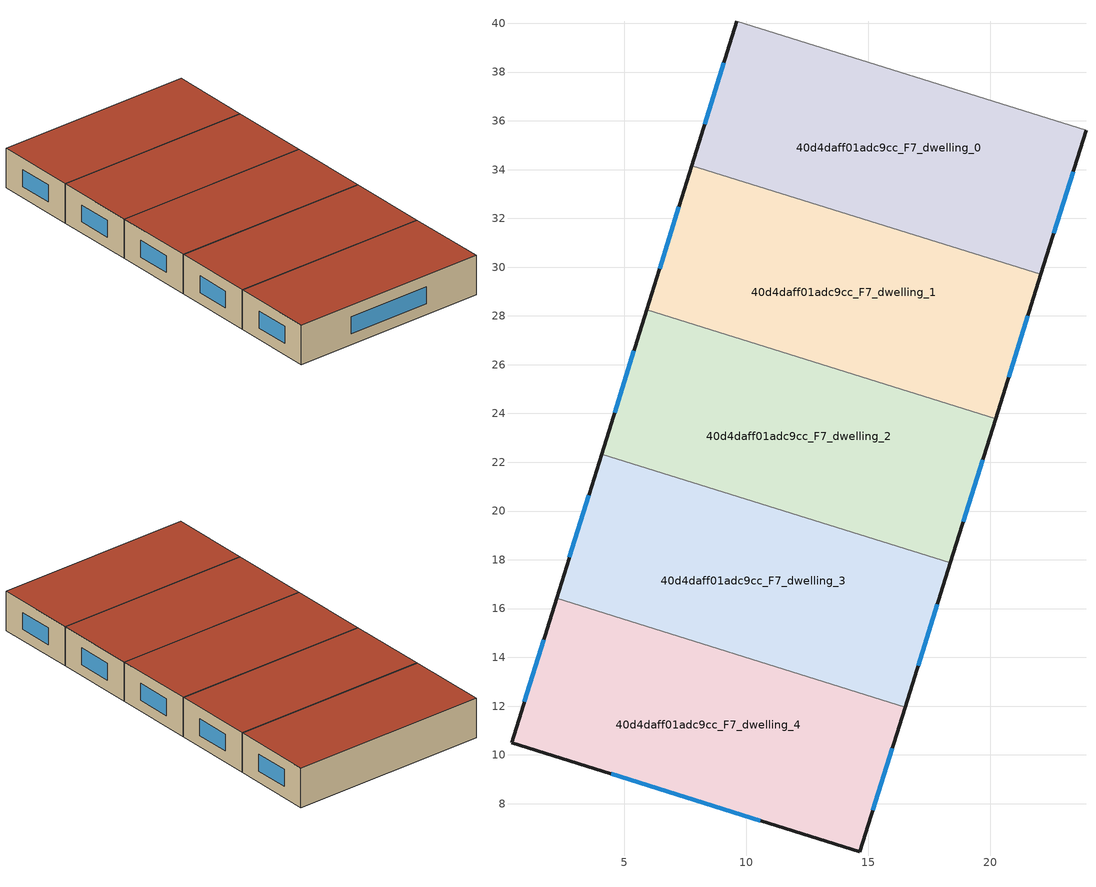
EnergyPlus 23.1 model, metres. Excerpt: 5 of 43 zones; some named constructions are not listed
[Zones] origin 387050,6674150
40d4daff01adc9cc_F7_dwelling_0
 floor to 40d4daff01adc9cc_F6_dwelling_0 (EU_floor_Construction): 23.93,35.61 22.08,29.7 7.76,34.17 9.61,40.08 z21
 wall outside (EU_wall_Construction): 9.61,40.08 7.76,34.17 / 22.08,29.7 23.93,35.61 z21:24
 wall to 40d4daff01adc9cc_F7_dwelling_1 (EU_wall_Construction): 7.76,34.17 22.08,29.7 z21:24
 wall adiabatic (EU_wall_Construction): 23.93,35.61 9.61,40.08 z21:24
 window (EU_Window_Construction): 9.08,38.39 8.29,35.86 / 22.61,31.39 23.4,33.92 z21.86:23.14
 roof outside (EU_roof_Construction): 22.08,29.7 23.93,35.61 9.61,40.08 7.76,34.17 z24
40d4daff01adc9cc_F7_dwelling_1
 floor to 40d4daff01adc9cc_F6_dwelling_1 (EU_floor_Construction): 22.08,29.7 20.22,23.79 5.92,28.25 7.76,34.17 z21
 wall outside (EU_wall_Construction): 7.76,34.17 5.92,28.25 / 20.22,23.79 22.08,29.7 z21:24
 wall to 40d4daff01adc9cc_F7_dwelling_2 (EU_wall_Construction): 5.92,28.25 20.22,23.79 z21:24
 window (EU_Window_Construction): 7.24,32.48 6.44,29.94 / 20.75,25.48 21.55,28.01 z21.86:23.14
 roof outside (EU_roof_Construction): 20.22,23.79 22.08,29.7 7.76,34.17 5.92,28.25 z24
40d4daff01adc9cc_F7_dwelling_2
 floor to 40d4daff01adc9cc_F6_dwelling_2 (EU_floor_Construction): 20.22,23.79 18.37,17.87 4.07,22.34 5.92,28.25 z21
 wall outside (EU_wall_Construction): 5.92,28.25 4.07,22.34 / 18.37,17.87 20.22,23.79 z21:24
 wall to 40d4daff01adc9cc_F7_dwelling_3 (EU_wall_Construction): 4.07,22.34 18.37,17.87 z21:24
 window (EU_Window_Construction): 5.39,26.56 4.6,24.03 / 18.9,19.56 19.69,22.1 z21.86:23.14
 roof outside (EU_roof_Construction): 18.37,17.87 20.22,23.79 5.92,28.25 4.07,22.34 z24
40d4daff01adc9cc_F7_dwelling_3
 floor to 40d4daff01adc9cc_F6_dwelling_3 (EU_floor_Construction): 18.37,17.87 16.51,11.96 2.22,16.42 4.07,22.34 z21
 wall outside (EU_wall_Construction): 4.07,22.34 2.22,16.42 / 16.51,11.96 18.37,17.87 z21:24
 wall to 40d4daff01adc9cc_F7_dwelling_4 (EU_wall_Construction): 2.22,16.42 16.51,11.96 z21:24
 window (EU_Window_Construction): 3.54,20.65 2.75,18.11 / 17.04,13.65 17.84,16.18 z21.86:23.14
 roof outside (EU_roof_Construction): 16.51,11.96 18.37,17.87 4.07,22.34 2.22,16.42 z24
40d4daff01adc9cc_F7_dwelling_4
 floor to 40d4daff01adc9cc_F6_dwelling_4 (EU_floor_Construction): 16.51,11.96 14.66,6.04 0.37,10.49 2.22,16.42 z21
 wall outside (EU_wall_Construction): 2.22,16.42 0.37,10.49 14.66,6.04 16.51,11.96 z21:24
 window (EU_Window_Construction): 4.45,9.22 10.58,7.31 / 1.69,14.72 0.9,12.19 / 15.19,7.73 15.98,10.26 z21.86:23.14
 roof outside (EU_roof_Construction): 14.66,6.04 16.51,11.96 2.22,16.42 0.37,10.49 z24
[SCHEDULE:FILE] Column Number=1; Rows to Skip at Top=0; Number of Hours of Data=8760; Column Separator=Comma; Interpolate to Timestep=No; Minutes per Item=60; Adjust Schedule for Daylight Savings=Yes
Name | File
EU_Step8_GainSchedule_40d4daff01adc9cc_F1_dwelling_4_f000 | ../../schedules/40d4daff01adc9cc/40d4daff01adc9cc_F1_dwelling_4_f000_gain.csv
EU_Step8_GainSchedule_40d4daff01adc9cc_F1_dwelling_5_f000 | ../../schedules/40d4daff01adc9cc/40d4daff01adc9cc_F1_dwelling_5_f000_gain.csv
EU_Step8_GainSchedule_40d4daff01adc9cc_F2_dwelling_0_f000 | ../../schedules/40d4daff01adc9cc/40d4daff01adc9cc_F2_dwelling_0_f000_gain.csv
EU_Step8_GainSchedule_40d4daff01adc9cc_F2_dwelling_1_f000 | ../../schedules/40d4daff01adc9cc/40d4daff01adc9cc_F2_dwelling_1_f000_gain.csv
EU_Step8_GainSchedule_40d4daff01adc9cc_F2_dwelling_2_f000 | ../../schedules/40d4daff01adc9cc/40d4daff01adc9cc_F2_dwelling_2_f000_gain.csv
EU_Step8_GainSchedule_40d4daff01adc9cc_F2_dwelling_3_f000 | ../../schedules/40d4daff01adc9cc/40d4daff01adc9cc_F2_dwelling_3_f000_gain.csv
EU_Step8_GainSchedule_40d4daff01adc9cc_F2_dwelling_4_f000 | ../../schedules/40d4daff01adc9cc/40d4daff01adc9cc_F2_dwelling_4_f000_gain.csv
EU_Step8_GainSchedule_40d4daff01adc9cc_F2_dwelling_5_f000 | ../../schedules/40d4daff01adc9cc/40d4daff01adc9cc_F2_dwelling_5_f000_gain.csv
EU_Step8_GainSchedule_40d4daff01adc9cc_F3_dwelling_0_f000 | ../../schedules/40d4daff01adc9cc/40d4daff01adc9cc_F3_dwelling_0_f000_gain.csv
EU_Step8_GainSchedule_40d4daff01adc9cc_F3_dwelling_1_f000 | ../../schedules/40d4daff01adc9cc/40d4daff01adc9cc_F3_dwelling_1_f000_gain.csv
EU_Step8_GainSchedule_40d4daff01adc9cc_F3_dwelling_2_f000 | ../../schedules/40d4daff01adc9cc/40d4daff01adc9cc_F3_dwelling_2_f000_gain.csv
EU_Step8_GainSchedule_40d4daff01adc9cc_F3_dwelling_3_f000 | ../../schedules/40d4daff01adc9cc/40d4daff01adc9cc_F3_dwelling_3_f000_gain.csv
EU_Step8_GainSchedule_40d4daff01adc9cc_F3_dwelling_4_f000 | ../../schedules/40d4daff01adc9cc/40d4daff01adc9cc_F3_dwelling_4_f000_gain.csv
EU_Step8_GainSchedule_40d4daff01adc9cc_F4_dwelling_0_f000 | ../../schedules/40d4daff01adc9cc/40d4daff01adc9cc_F4_dwelling_0_f000_gain.csv
EU_Step8_GainSchedule_40d4daff01adc9cc_F4_dwelling_1_f000 | ../../schedules/40d4daff01adc9cc/40d4daff01adc9cc_F4_dwelling_1_f000_gain.csv
EU_Step8_GainSchedule_40d4daff01adc9cc_F4_dwelling_2_f000 | ../../schedules/40d4daff01adc9cc/40d4daff01adc9cc_F4_dwelling_2_f000_gain.csv
EU_Step8_GainSchedule_40d4daff01adc9cc_F4_dwelling_3_f000 | ../../schedules/40d4daff01adc9cc/40d4daff01adc9cc_F4_dwelling_3_f000_gain.csv
EU_Step8_GainSchedule_40d4daff01adc9cc_F4_dwelling_4_f000 | ../../schedules/40d4daff01adc9cc/40d4daff01adc9cc_F4_dwelling_4_f000_gain.csv
EU_Step8_GainSchedule_40d4daff01adc9cc_F5_dwelling_0_f000 | ../../schedules/40d4daff01adc9cc/40d4daff01adc9cc_F5_dwelling_0_f000_gain.csv
EU_Step8_GainSchedule_40d4daff01adc9cc_F5_dwelling_1_f000 | ../../schedules/40d4daff01adc9cc/40d4daff01adc9cc_F5_dwelling_1_f000_gain.csv
EU_Step8_GainSchedule_40d4daff01adc9cc_F5_dwelling_2_f000 | ../../schedules/40d4daff01adc9cc/40d4daff01adc9cc_F5_dwelling_2_f000_gain.csv
EU_Step8_GainSchedule_40d4daff01adc9cc_F5_dwelling_3_f000 | ../../schedules/40d4daff01adc9cc/40d4daff01adc9cc_F5_dwelling_3_f000_gain.csv
EU_Step8_GainSchedule_40d4daff01adc9cc_F5_dwelling_4_f000 | ../../schedules/40d4daff01adc9cc/40d4daff01adc9cc_F5_dwelling_4_f000_gain.csv
EU_Step8_GainSchedule_40d4daff01adc9cc_F6_dwelling_0_f000 | ../../schedules/40d4daff01adc9cc/40d4daff01adc9cc_F6_dwelling_0_f000_gain.csv
EU_Step8_GainSchedule_40d4daff01adc9cc_F6_dwelling_1_f000 | ../../schedules/40d4daff01adc9cc/40d4daff01adc9cc_F6_dwelling_1_f000_gain.csv
EU_Step8_GainSchedule_40d4daff01adc9cc_F6_dwelling_2_f000 | ../../schedules/40d4daff01adc9cc/40d4daff01adc9cc_F6_dwelling_2_f000_gain.csv
EU_Step8_GainSchedule_40d4daff01adc9cc_F6_dwelling_3_f000 | ../../schedules/40d4daff01adc9cc/40d4daff01adc9cc_F6_dwelling_3_f000_gain.csv
EU_Step8_GainSchedule_40d4daff01adc9cc_F6_dwelling_4_f000 | ../../schedules/40d4daff01adc9cc/40d4daff01adc9cc_F6_dwelling_4_f000_gain.csv
